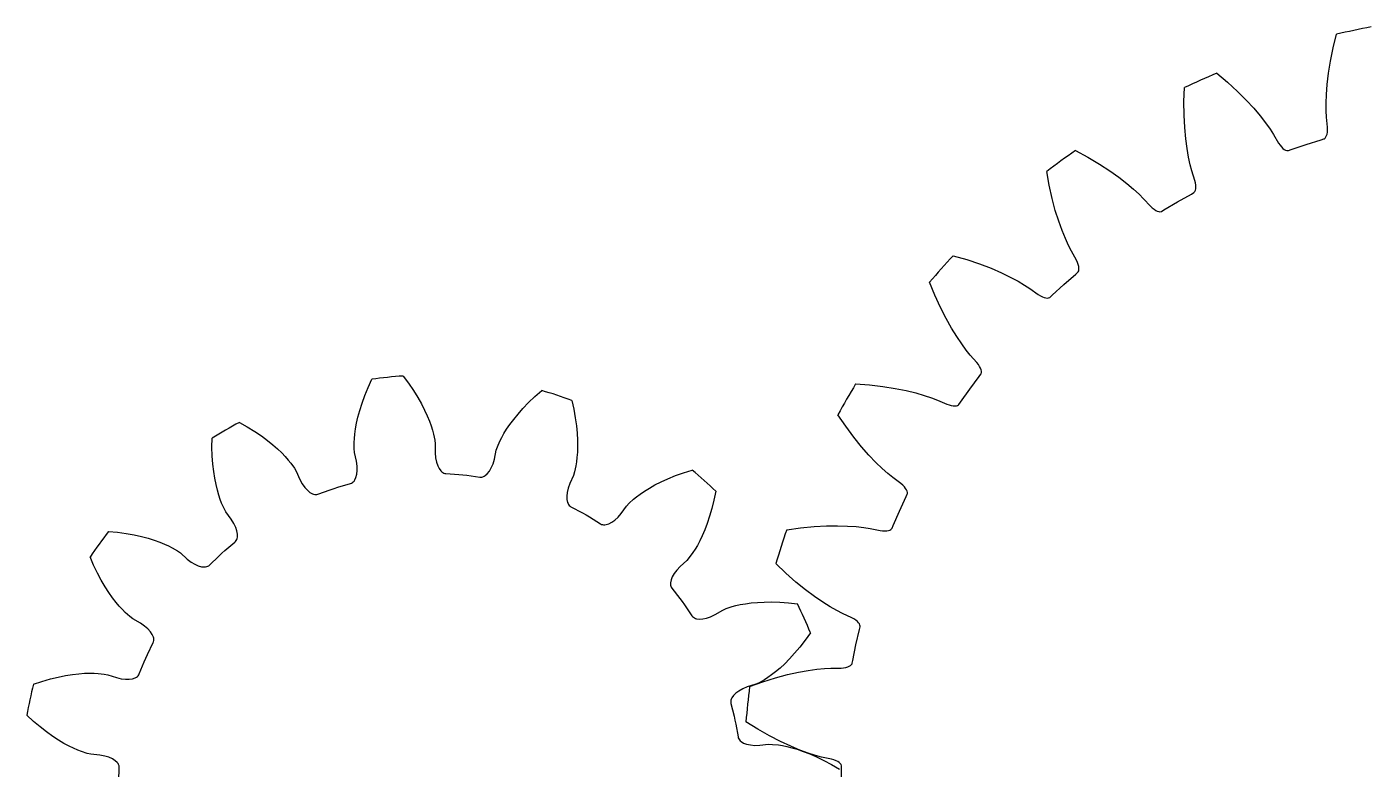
# Model space of a CAD drawing. Extents: x -12.6 to 57.7, y -24 to 24.
# Drawn here: x -12.56 to 29.3, y 0.49 to 23.58 of the extents above; entities that cross this region are included whole.
import ezdxf

# ---------------------------------------------------------------- set-up
doc = ezdxf.new("R2010")
doc.units = 0

msp = doc.modelspace()

# ---------------------------------------------------------------- linework, layer by layer
at = {"layer": 'layer0'}
for p, q in [((28.117, 22.933), (28.221, 23.354)), ((28.033, 22.52), (28.117, 22.933)), ((27.973, 22.14), (28.033, 22.52)), ((24.496, 22.144), (24.827, 21.864)), ((24.827, 21.864), (25.138, 21.579)), ((27.909, 21.484), (27.932, 21.793)), ((27.932, 21.793), (27.973, 22.14)), ((23.472, 21.261), (23.486, 21.694)), ((25.138, 21.579), (25.41, 21.308)), ((27.9, 21.21), (27.909, 21.484)), ((23.476, 20.839), (23.472, 21.261)), ((25.41, 21.308), (25.647, 21.051)), ((25.647, 21.051), (25.848, 20.814)), ((27.902, 20.973), (27.9, 21.21)), ((27.912, 20.775), (27.902, 20.973)), ((23.496, 20.455), (23.476, 20.839)), ((25.848, 20.814), (26.016, 20.598)), ((26.016, 20.598), (26.154, 20.404)), ((27.942, 20.462), (27.912, 20.775)), ((23.528, 20.107), (23.496, 20.455)), ((23.57, 19.8), (23.528, 20.107)), ((26.154, 20.404), (26.262, 20.239)), ((26.262, 20.239), (26.421, 19.968)), ((27.747, 20.072), (27.831, 20.097)), ((27.831, 20.097), (27.846, 20.104)), ((27.846, 20.104), (27.873, 20.127)), ((27.873, 20.127), (27.896, 20.159)), ((27.896, 20.159), (27.915, 20.201)), ((27.915, 20.201), (27.93, 20.252)), ((27.93, 20.252), (27.939, 20.313)), ((27.939, 20.313), (27.944, 20.383)), ((27.944, 20.383), (27.942, 20.462)), ((20.094, 19.736), (20.477, 19.531)), ((23.618, 19.531), (23.57, 19.8)), ((26.421, 19.968), (26.467, 19.903)), ((26.467, 19.903), (26.511, 19.849)), ((26.511, 19.849), (26.555, 19.805)), ((26.555, 19.805), (26.597, 19.772)), ((26.597, 19.772), (26.637, 19.75)), ((26.637, 19.75), (26.674, 19.737)), ((26.674, 19.737), (26.709, 19.735)), ((26.709, 19.735), (26.725, 19.738)), ((26.725, 19.738), (26.809, 19.767)), ((26.809, 19.767), (27.276, 19.925)), ((27.276, 19.925), (27.747, 20.072)), ((20.477, 19.531), (20.84, 19.317)), ((20.84, 19.317), (21.162, 19.108)), ((23.67, 19.298), (23.618, 19.531)), ((23.72, 19.107), (23.67, 19.298)), ((19.276, 18.659), (19.2, 19.086)), ((21.162, 19.108), (21.448, 18.906)), ((21.448, 18.906), (21.693, 18.716)), ((23.815, 18.807), (23.72, 19.107)), ((19.368, 18.248), (19.276, 18.659)), ((21.693, 18.716), (21.902, 18.54)), ((21.902, 18.54), (22.077, 18.379)), ((23.705, 18.385), (23.782, 18.427)), ((23.782, 18.427), (23.795, 18.438)), ((23.795, 18.438), (23.817, 18.465)), ((23.833, 18.73), (23.815, 18.807)), ((23.817, 18.465), (23.833, 18.501)), ((23.843, 18.661), (23.833, 18.73)), ((23.833, 18.501), (23.843, 18.546)), ((23.846, 18.599), (23.843, 18.661)), ((23.843, 18.546), (23.846, 18.599)), ((19.467, 17.876), (19.368, 18.248)), ((22.077, 18.379), (22.217, 18.239)), ((22.217, 18.239), (22.43, 18.008)), ((22.43, 18.008), (22.488, 17.954)), ((22.851, 17.892), (23.275, 18.143)), ((23.275, 18.143), (23.705, 18.385)), ((19.571, 17.543), (19.467, 17.876)), ((22.488, 17.954), (22.543, 17.91)), ((22.543, 17.91), (22.594, 17.877)), ((22.594, 17.877), (22.642, 17.853)), ((22.642, 17.853), (22.686, 17.839)), ((22.686, 17.839), (22.725, 17.835)), ((22.725, 17.835), (22.76, 17.84)), ((22.76, 17.84), (22.775, 17.846)), ((22.775, 17.846), (22.851, 17.892)), ((19.676, 17.251), (19.571, 17.543)), ((19.779, 16.997), (19.676, 17.251)), ((19.877, 16.781), (19.779, 16.997)), ((19.967, 16.604), (19.877, 16.781)), ((16.289, 16.466), (16.706, 16.345)), ((16.706, 16.345), (17.106, 16.211)), ((20.122, 16.331), (19.967, 16.604)), ((20.155, 16.259), (20.122, 16.331)), ((17.106, 16.211), (17.464, 16.074)), ((17.464, 16.074), (17.786, 15.935)), ((17.786, 15.935), (18.065, 15.801)), ((20.102, 15.895), (20.169, 15.952)), ((20.18, 16.193), (20.155, 16.259)), ((20.169, 15.952), (20.179, 15.965)), ((20.179, 15.965), (20.195, 15.996)), ((20.196, 16.134), (20.18, 16.193)), ((20.195, 15.996), (20.203, 16.035)), ((20.203, 16.081), (20.196, 16.134)), ((20.203, 16.035), (20.203, 16.081)), ((15.713, 15.242), (15.549, 15.644)), ((18.065, 15.801), (18.306, 15.671)), ((18.306, 15.671), (18.511, 15.551)), ((18.511, 15.551), (18.677, 15.443)), ((19.369, 15.235), (19.732, 15.569)), ((19.732, 15.569), (20.102, 15.895)), ((15.888, 14.859), (15.713, 15.242)), ((18.677, 15.443), (18.933, 15.261)), ((18.933, 15.261), (19.001, 15.22)), ((19.001, 15.22), (19.064, 15.189)), ((19.064, 15.189), (19.121, 15.167)), ((19.121, 15.167), (19.173, 15.153)), ((19.173, 15.153), (19.219, 15.149)), ((19.219, 15.149), (19.258, 15.153)), ((19.258, 15.153), (19.291, 15.165)), ((19.291, 15.165), (19.305, 15.174)), ((19.305, 15.174), (19.369, 15.235)), ((16.062, 14.516), (15.888, 14.859)), ((16.233, 14.211), (16.062, 14.516)), ((16.396, 13.948), (16.233, 14.211)), ((16.55, 13.721), (16.396, 13.948)), ((16.692, 13.53), (16.55, 13.721)), ((16.816, 13.376), (16.692, 13.53)), ((17.024, 13.14), (16.816, 13.376)), ((17.072, 13.077), (17.024, 13.14)), ((17.109, 13.018), (17.072, 13.077)), ((17.137, 12.963), (17.109, 13.018)), ((16.801, 12.314), (17.096, 12.71)), ((17.096, 12.71), (17.149, 12.78)), ((17.156, 12.913), (17.137, 12.963)), ((17.149, 12.78), (17.157, 12.795)), ((17.165, 12.868), (17.156, 12.913)), ((17.157, 12.795), (17.165, 12.828)), ((17.165, 12.828), (17.165, 12.868)), ((13.247, 12.476), (13.68, 12.444)), ((13.68, 12.444), (14.099, 12.396)), ((14.099, 12.396), (14.478, 12.336)), ((14.478, 12.336), (14.821, 12.268)), ((14.821, 12.268), (15.122, 12.194)), ((15.122, 12.194), (15.385, 12.118)), ((16.516, 11.912), (16.801, 12.314)), ((15.385, 12.118), (15.611, 12.042)), ((15.611, 12.042), (15.796, 11.972)), ((15.796, 11.972), (16.084, 11.846)), ((16.084, 11.846), (16.159, 11.821)), ((16.159, 11.821), (16.227, 11.803)), ((16.227, 11.803), (16.288, 11.794)), ((16.288, 11.794), (16.341, 11.792)), ((16.341, 11.792), (16.387, 11.797)), ((16.387, 11.797), (16.424, 11.809)), ((16.424, 11.809), (16.454, 11.828)), ((16.454, 11.828), (16.465, 11.839)), ((16.465, 11.839), (16.516, 11.912)), ((12.938, 11.159), (12.694, 11.518)), ((13.189, 10.82), (12.938, 11.159)), ((13.431, 10.521), (13.189, 10.82)), ((13.662, 10.259), (13.431, 10.521)), ((13.876, 10.035), (13.662, 10.259)), ((14.073, 9.845), (13.876, 10.035)), ((14.251, 9.688), (14.073, 9.845)), ((14.405, 9.563), (14.251, 9.688)), ((14.658, 9.376), (14.405, 9.563)), ((14.717, 9.324), (14.658, 9.376)), ((14.766, 9.274), (14.717, 9.324)), ((14.805, 9.226), (14.766, 9.274)), ((14.834, 9.181), (14.805, 9.226)), ((14.611, 8.521), (14.817, 8.969)), ((14.817, 8.969), (14.855, 9.049)), ((14.852, 9.139), (14.834, 9.181)), ((14.86, 9.1), (14.852, 9.139)), ((14.855, 9.049), (14.859, 9.065)), ((14.859, 9.065), (14.86, 9.1)), ((14.416, 8.068), (14.611, 8.521)), ((11.102, 7.94), (11.531, 7.999)), ((11.531, 7.999), (11.951, 8.039)), ((11.951, 8.039), (12.335, 8.06)), ((12.335, 8.06), (12.684, 8.064)), ((12.684, 8.064), (12.994, 8.055)), ((12.994, 8.055), (13.267, 8.035)), ((13.267, 8.035), (13.504, 8.008)), ((13.504, 8.008), (13.699, 7.977)), ((13.699, 7.977), (14.007, 7.915)), ((14.348, 7.949), (14.373, 7.973)), ((14.373, 7.973), (14.382, 7.987)), ((14.382, 7.987), (14.416, 8.068)), ((14.007, 7.915), (14.086, 7.905)), ((14.086, 7.905), (14.156, 7.902)), ((14.156, 7.902), (14.217, 7.905)), ((14.217, 7.905), (14.27, 7.914)), ((14.27, 7.914), (14.313, 7.929)), ((14.313, 7.929), (14.348, 7.949)), ((11.073, 6.588), (10.76, 6.889)), ((11.389, 6.309), (11.073, 6.588)), ((11.687, 6.067), (11.389, 6.309)), ((11.968, 5.858), (11.687, 6.067)), ((12.224, 5.684), (11.968, 5.858)), ((12.456, 5.539), (12.224, 5.684)), ((12.663, 5.422), (12.456, 5.539)), ((12.839, 5.332), (12.663, 5.422)), ((13.126, 5.201), (12.839, 5.332)), ((13.195, 5.163), (13.126, 5.201)), ((13.253, 5.124), (13.195, 5.163)), ((13.301, 5.086), (13.253, 5.124)), ((13.338, 5.047), (13.301, 5.086)), ((13.365, 5.01), (13.338, 5.047)), ((13.258, 4.356), (13.366, 4.837)), ((13.381, 4.974), (13.365, 5.01)), ((13.366, 4.837), (13.386, 4.923)), ((13.387, 4.939), (13.381, 4.974)), ((13.386, 4.923), (13.387, 4.939)), ((13.161, 3.872), (13.258, 4.356)), ((13.119, 3.741), (13.139, 3.77)), ((13.139, 3.77), (13.144, 3.785)), ((13.144, 3.785), (13.161, 3.872)), ((10.756, 3.332), (11.127, 3.431)), ((11.127, 3.431), (11.468, 3.508)), ((11.468, 3.508), (11.773, 3.563)), ((11.773, 3.563), (12.044, 3.601)), ((12.044, 3.601), (12.281, 3.624)), ((12.281, 3.624), (12.479, 3.634)), ((12.479, 3.634), (12.793, 3.637)), ((12.793, 3.637), (12.872, 3.644)), ((12.872, 3.644), (12.941, 3.656)), ((12.941, 3.656), (13, 3.671)), ((13, 3.671), (13.05, 3.691)), ((13.05, 3.691), (13.09, 3.715)), ((13.09, 3.715), (13.119, 3.741)), ((9.946, 3.058), (10.354, 3.205)), ((10.354, 3.205), (10.756, 3.332)), ((10.199, 1.729), (9.83, 1.958)), ((10.566, 1.522), (10.199, 1.729)), ((10.908, 1.347), (10.566, 1.522)), ((11.226, 1.201), (10.908, 1.347)), ((11.512, 1.084), (11.226, 1.201)), ((11.77, 0.991), (11.512, 1.084)), ((11.997, 0.919), (11.77, 0.991)), ((12.188, 0.868), (11.997, 0.919)), ((12.495, 0.8), (12.188, 0.868)), ((12.57, 0.777), (12.495, 0.8)), ((12.636, 0.751), (12.57, 0.777)), ((12.691, 0.723), (12.636, 0.751)), ((12.735, 0.693), (12.691, 0.723)), ((12.769, 0.662), (12.735, 0.693)), ((12.792, 0.63), (12.769, 0.662)), ((12.805, 0.598), (12.792, 0.63)), ((12.8, 0), (12.806, 0.493)), ((12.808, 0.581), (12.805, 0.598)), ((12.806, 0.493), (12.808, 0.581))]:
    msp.add_line(p, q, dxfattribs=at)
for start, end in [(100.68, 103.32), (112.68, 115.32), (124.68, 127.32), (136.68, 139.32), (148.68, 151.32), (160.68, 163.32), (172.68, 175.32)]:
    msp.add_arc((33.75, 0), 24, start, end, dxfattribs=at)
at = {"layer": 'layer1'}
for p, q in [((-1.938, 12.364), (-1.821, 12.619)), ((-0.842, 12.722), (-0.675, 12.497)), ((-2.041, 12.112), (-1.938, 12.364)), ((-0.675, 12.497), (-0.522, 12.272)), ((-0.522, 12.272), (-0.388, 12.058)), ((3.258, 12.084), (3.469, 12.269)), ((-2.197, 11.651), (-2.127, 11.875)), ((-2.127, 11.875), (-2.041, 12.112)), ((-0.388, 12.058), (-0.273, 11.854)), ((-0.273, 11.854), (-0.176, 11.663)), ((2.887, 11.713), (3.062, 11.895)), ((3.062, 11.895), (3.258, 12.084)), ((4.405, 11.965), (4.466, 11.691)), ((-2.296, 11.252), (-2.253, 11.445)), ((-2.253, 11.445), (-2.197, 11.651)), ((-0.176, 11.663), (-0.093, 11.483)), ((-0.093, 11.483), (-0.025, 11.316)), ((-0.025, 11.316), (0.029, 11.167)), ((2.479, 11.213), (2.597, 11.372)), ((2.597, 11.372), (2.732, 11.538)), ((2.732, 11.538), (2.887, 11.713)), ((4.466, 11.691), (4.515, 11.423)), ((4.515, 11.423), (4.549, 11.173)), ((-5.944, 11.28), (-5.699, 11.142)), ((-5.699, 11.142), (-5.468, 10.999)), ((-5.468, 10.999), (-5.259, 10.857)), ((-2.364, 10.777), (-2.35, 10.917)), ((-2.35, 10.917), (-2.329, 11.074)), ((-2.329, 11.074), (-2.296, 11.252)), ((0.029, 11.167), (0.071, 11.033)), ((0.071, 11.033), (0.103, 10.914)), ((0.103, 10.914), (0.142, 10.728)), ((2.224, 10.807), (2.293, 10.929)), ((2.293, 10.929), (2.377, 11.064)), ((2.377, 11.064), (2.479, 11.213)), ((4.549, 11.173), (4.572, 10.94)), ((4.572, 10.94), (4.583, 10.727)), ((-6.8, 10.507), (-6.796, 10.788)), ((-6.791, 10.235), (-6.8, 10.507)), ((-5.259, 10.857), (-5.071, 10.718)), ((-5.071, 10.718), (-4.905, 10.583)), ((-4.905, 10.583), (-4.756, 10.453)), ((-2.37, 10.654), (-2.364, 10.777)), ((-2.369, 10.464), (-2.37, 10.654)), ((0.142, 10.728), (0.156, 10.611)), ((0.156, 10.611), (0.153, 10.331)), ((2.054, 10.412), (2.092, 10.523)), ((2.092, 10.523), (2.168, 10.697)), ((2.168, 10.697), (2.224, 10.807)), ((4.586, 10.528), (4.58, 10.348)), ((4.583, 10.727), (4.586, 10.528)), ((-6.773, 9.983), (-6.791, 10.235)), ((-4.756, 10.453), (-4.626, 10.328)), ((-4.626, 10.328), (-4.515, 10.213)), ((-4.515, 10.213), (-4.422, 10.108)), ((-4.422, 10.108), (-4.345, 10.013)), ((-2.359, 10.347), (-2.369, 10.464)), ((-2.298, 10.074), (-2.359, 10.347)), ((-2.28, 9.921), (-2.298, 10.074)), ((0.153, 10.331), (0.167, 10.178)), ((0.167, 10.178), (0.193, 10.045)), ((1.953, 9.991), (1.998, 10.137)), ((1.998, 10.137), (2.054, 10.412)), ((4.553, 10.05), (4.534, 9.928)), ((4.569, 10.19), (4.553, 10.05)), ((4.58, 10.348), (4.569, 10.19)), ((-6.746, 9.75), (-6.773, 9.983)), ((-6.713, 9.539), (-6.746, 9.75)), ((-4.345, 10.013), (-4.234, 9.858)), ((-4.234, 9.858), (-4.174, 9.757)), ((-4.174, 9.757), (-4.062, 9.5)), ((-2.316, 9.567), (-2.29, 9.667)), ((-2.29, 9.667), (-2.278, 9.785)), ((-2.278, 9.785), (-2.28, 9.921)), ((0.193, 10.045), (0.23, 9.932)), ((0.23, 9.932), (0.276, 9.84)), ((0.276, 9.84), (0.329, 9.769)), ((0.329, 9.769), (0.358, 9.742)), ((0.358, 9.742), (0.388, 9.72)), ((0.388, 9.72), (0.419, 9.704)), ((0.419, 9.704), (0.451, 9.693)), ((0.451, 9.693), (0.483, 9.688)), ((0.483, 9.688), (0.887, 9.659)), ((0.887, 9.659), (1.014, 9.647)), ((1.014, 9.647), (1.141, 9.633)), ((1.141, 9.633), (1.542, 9.577)), ((1.709, 9.624), (1.776, 9.682)), ((1.776, 9.682), (1.84, 9.763)), ((1.84, 9.763), (1.899, 9.866)), ((1.899, 9.866), (1.953, 9.991)), ((4.458, 9.63), (4.342, 9.376)), ((4.493, 9.743), (4.458, 9.63)), ((4.534, 9.928), (4.493, 9.743)), ((7.635, 9.622), (7.891, 9.714)), ((7.891, 9.714), (8.159, 9.797)), ((-6.674, 9.345), (-6.713, 9.539)), ((-6.632, 9.17), (-6.674, 9.345)), ((-4.062, 9.5), (-3.987, 9.366)), ((-3.987, 9.366), (-3.909, 9.255)), ((-3.909, 9.255), (-3.829, 9.167)), ((-3.119, 9.185), (-2.997, 9.225)), ((-2.997, 9.225), (-2.876, 9.264)), ((-2.876, 9.264), (-2.486, 9.376)), ((-2.486, 9.376), (-2.456, 9.388)), ((-2.456, 9.388), (-2.427, 9.404)), ((-2.427, 9.404), (-2.4, 9.427)), ((-2.4, 9.427), (-2.376, 9.454)), ((-2.376, 9.454), (-2.353, 9.487)), ((-2.353, 9.487), (-2.316, 9.567)), ((1.542, 9.577), (1.575, 9.575)), ((1.575, 9.575), (1.608, 9.579)), ((1.608, 9.579), (1.641, 9.588)), ((1.641, 9.588), (1.675, 9.603)), ((1.675, 9.603), (1.709, 9.624)), ((4.293, 9.23), (4.262, 9.098)), ((4.342, 9.376), (4.293, 9.23)), ((6.672, 9.141), (6.825, 9.235)), ((6.825, 9.235), (6.998, 9.332)), ((6.998, 9.332), (7.188, 9.429)), ((7.188, 9.429), (7.401, 9.527)), ((7.401, 9.527), (7.635, 9.622)), ((-6.587, 9.017), (-6.632, 9.17)), ((-6.543, 8.884), (-6.587, 9.017)), ((-6.499, 8.769), (-6.543, 8.884)), ((-3.829, 9.167), (-3.75, 9.101)), ((-3.75, 9.101), (-3.673, 9.058)), ((-3.673, 9.058), (-3.635, 9.045)), ((-3.635, 9.045), (-3.599, 9.037)), ((-3.599, 9.037), (-3.564, 9.035)), ((-3.564, 9.035), (-3.531, 9.038)), ((-3.531, 9.038), (-3.499, 9.047)), ((-3.499, 9.047), (-3.119, 9.185)), ((4.262, 9.098), (4.25, 8.979)), ((4.25, 8.979), (4.254, 8.877)), ((4.254, 8.877), (4.274, 8.79)), ((6.191, 8.762), (6.331, 8.89)), ((6.331, 8.89), (6.427, 8.968)), ((6.427, 8.968), (6.54, 9.051)), ((6.54, 9.051), (6.672, 9.141)), ((8.835, 8.864), (8.771, 8.599)), ((8.891, 9.139), (8.835, 8.864)), ((-6.42, 8.596), (-6.499, 8.769)), ((-6.363, 8.493), (-6.42, 8.596)), ((-6.197, 8.268), (-6.363, 8.493)), ((4.274, 8.79), (4.289, 8.754)), ((4.289, 8.754), (4.308, 8.722)), ((4.308, 8.722), (4.33, 8.694)), ((4.33, 8.694), (4.354, 8.672)), ((4.354, 8.672), (4.382, 8.654)), ((4.382, 8.654), (4.739, 8.464)), ((4.739, 8.464), (4.85, 8.4)), ((4.85, 8.4), (4.96, 8.336)), ((5.847, 8.333), (5.948, 8.448)), ((5.948, 8.448), (6.111, 8.676)), ((6.111, 8.676), (6.191, 8.762)), ((8.771, 8.599), (8.701, 8.357)), ((-6.118, 8.136), (-6.197, 8.268)), ((-6.061, 8.013), (-6.118, 8.136)), ((-6.024, 7.9), (-6.061, 8.013)), ((4.96, 8.336), (5.304, 8.122)), ((5.304, 8.122), (5.333, 8.107)), ((5.333, 8.107), (5.365, 8.097)), ((5.365, 8.097), (5.399, 8.092)), ((5.399, 8.092), (5.436, 8.092)), ((5.436, 8.092), (5.476, 8.097)), ((5.476, 8.097), (5.56, 8.123)), ((5.56, 8.123), (5.651, 8.17)), ((5.651, 8.17), (5.748, 8.24)), ((5.748, 8.24), (5.847, 8.333)), ((8.626, 8.135), (8.55, 7.935)), ((8.701, 8.357), (8.626, 8.135)), ((-10.018, 7.887), (-9.739, 7.861)), ((-9.739, 7.861), (-9.469, 7.824)), ((-9.469, 7.824), (-9.22, 7.779)), ((-9.22, 7.779), (-8.992, 7.729)), ((-8.992, 7.729), (-8.785, 7.674)), ((-8.785, 7.674), (-8.596, 7.615)), ((-8.596, 7.615), (-8.426, 7.554)), ((-8.426, 7.554), (-8.279, 7.494)), ((-6.395, 7.293), (-6.085, 7.554)), ((-6.085, 7.554), (-6.062, 7.577)), ((-6.062, 7.577), (-6.043, 7.604)), ((-6.043, 7.604), (-6.027, 7.635)), ((-6.027, 7.635), (-6.016, 7.671)), ((-6.007, 7.798), (-6.024, 7.9)), ((-6.016, 7.671), (-6.008, 7.71)), ((-6.008, 7.71), (-6.007, 7.798)), ((8.393, 7.591), (8.318, 7.45)), ((8.471, 7.753), (8.393, 7.591)), ((8.55, 7.935), (8.471, 7.753)), ((-8.279, 7.494), (-8.151, 7.436)), ((-8.151, 7.436), (-8.042, 7.38)), ((-8.042, 7.38), (-7.878, 7.284)), ((-7.878, 7.284), (-7.781, 7.216)), ((-7.781, 7.216), (-7.575, 7.027)), ((-6.877, 6.841), (-6.585, 7.122)), ((-6.585, 7.122), (-6.491, 7.209)), ((-6.491, 7.209), (-6.395, 7.293)), ((8.18, 7.226), (8.067, 7.073)), ((8.247, 7.33), (8.18, 7.226)), ((8.318, 7.45), (8.247, 7.33)), ((-10.485, 6.833), (-10.596, 7.091)), ((-10.367, 6.588), (-10.485, 6.833)), ((-7.575, 7.027), (-7.452, 6.935)), ((-7.452, 6.935), (-7.335, 6.865)), ((-7.335, 6.865), (-7.227, 6.817)), ((-7.227, 6.817), (-7.127, 6.789)), ((-7.127, 6.789), (-7.039, 6.781)), ((-7.039, 6.781), (-7, 6.784)), ((-7, 6.784), (-6.964, 6.792)), ((-6.964, 6.792), (-6.931, 6.804)), ((-6.931, 6.804), (-6.902, 6.821)), ((-6.902, 6.821), (-6.877, 6.841)), ((7.78, 6.799), (7.676, 6.686)), ((7.99, 6.984), (7.78, 6.799)), ((8.067, 7.073), (7.99, 6.984)), ((-10.248, 6.365), (-10.367, 6.588)), ((-10.129, 6.163), (-10.248, 6.365)), ((7.48, 6.292), (7.479, 6.252)), ((7.497, 6.379), (7.48, 6.292)), ((7.535, 6.475), (7.497, 6.379)), ((7.594, 6.578), (7.535, 6.475)), ((7.676, 6.686), (7.594, 6.578)), ((-10.013, 5.984), (-10.129, 6.163)), ((-9.898, 5.822), (-10.013, 5.984)), ((7.479, 6.252), (7.483, 6.216)), ((7.483, 6.216), (7.492, 6.182)), ((7.492, 6.182), (7.505, 6.151)), ((7.505, 6.151), (7.523, 6.124)), ((7.523, 6.124), (7.772, 5.804)), ((-9.788, 5.68), (-9.898, 5.822)), ((-9.685, 5.558), (-9.788, 5.68)), ((-9.591, 5.455), (-9.685, 5.558)), ((-9.504, 5.367), (-9.591, 5.455)), ((7.772, 5.804), (7.847, 5.702)), ((7.847, 5.702), (7.922, 5.598)), ((7.922, 5.598), (8.149, 5.262)), ((9.112, 5.44), (9.22, 5.487)), ((9.22, 5.487), (9.4, 5.547)), ((9.4, 5.547), (9.519, 5.578)), ((9.519, 5.578), (9.656, 5.609)), ((9.656, 5.609), (9.813, 5.637)), ((9.813, 5.637), (9.991, 5.661)), ((9.991, 5.661), (10.189, 5.679)), ((10.189, 5.679), (10.402, 5.69)), ((10.402, 5.69), (10.636, 5.692)), ((10.636, 5.692), (10.889, 5.684)), ((10.889, 5.684), (11.16, 5.664)), ((11.16, 5.664), (11.439, 5.631)), ((-9.361, 5.241), (-9.504, 5.367)), ((-9.267, 5.171), (-9.361, 5.241)), ((-9.024, 5.033), (-9.267, 5.171)), ((-8.898, 4.944), (-9.024, 5.033)), ((8.149, 5.262), (8.169, 5.237)), ((8.169, 5.237), (8.194, 5.215)), ((8.194, 5.215), (8.224, 5.196)), ((8.224, 5.196), (8.257, 5.181)), ((8.257, 5.181), (8.295, 5.17)), ((8.295, 5.17), (8.383, 5.159)), ((8.383, 5.159), (8.486, 5.165)), ((8.486, 5.165), (8.602, 5.19)), ((8.602, 5.19), (8.731, 5.234)), ((8.731, 5.234), (8.87, 5.298)), ((8.87, 5.298), (9.112, 5.44)), ((-8.796, 4.855), (-8.898, 4.944)), ((-8.716, 4.766), (-8.796, 4.855)), ((-8.659, 4.681), (-8.716, 4.766)), ((-8.625, 4.599), (-8.659, 4.681)), ((11.839, 4.733), (11.677, 4.504)), ((-8.809, 4.062), (-8.631, 4.426)), ((-8.631, 4.426), (-8.62, 4.456)), ((-8.615, 4.561), (-8.625, 4.599)), ((-8.62, 4.456), (-8.613, 4.489)), ((-8.612, 4.524), (-8.615, 4.561)), ((-8.613, 4.489), (-8.612, 4.524)), ((11.51, 4.288), (11.347, 4.095)), ((11.677, 4.504), (11.51, 4.288)), ((-9.065, 3.453), (-8.913, 3.828)), ((-8.913, 3.828), (-8.861, 3.945)), ((-8.861, 3.945), (-8.809, 4.062)), ((11.038, 3.771), (10.892, 3.637)), ((11.189, 3.923), (11.038, 3.771)), ((11.347, 4.095), (11.189, 3.923)), ((-11.833, 3.296), (-11.587, 3.357)), ((-11.587, 3.357), (-11.358, 3.403)), ((-11.358, 3.403), (-11.147, 3.437)), ((-11.147, 3.437), (-10.95, 3.46)), ((-10.95, 3.46), (-10.77, 3.473)), ((-10.77, 3.473), (-10.611, 3.478)), ((-10.611, 3.478), (-10.471, 3.477)), ((-10.471, 3.477), (-10.348, 3.471)), ((-10.348, 3.471), (-10.159, 3.45)), ((-10.159, 3.45), (-10.044, 3.427)), ((-10.044, 3.427), (-9.778, 3.338)), ((-9.189, 3.332), (-9.154, 3.351)), ((-9.154, 3.351), (-9.124, 3.373)), ((-9.124, 3.373), (-9.099, 3.397)), ((-9.099, 3.397), (-9.079, 3.424)), ((-9.079, 3.424), (-9.065, 3.453)), ((10.629, 3.423), (10.515, 3.342)), ((10.755, 3.521), (10.629, 3.423)), ((10.892, 3.637), (10.755, 3.521)), ((-12.36, 3.13), (-12.094, 3.22)), ((-12.094, 3.22), (-11.833, 3.296)), ((-9.778, 3.338), (-9.628, 3.304)), ((-9.628, 3.304), (-9.493, 3.288)), ((-9.493, 3.288), (-9.375, 3.288)), ((-9.375, 3.288), (-9.273, 3.303)), ((-9.273, 3.303), (-9.189, 3.332)), ((9.732, 2.986), (9.613, 2.92)), ((9.873, 3.047), (9.732, 2.986)), ((10.14, 3.131), (9.873, 3.047)), ((10.247, 3.18), (10.14, 3.131)), ((10.412, 3.274), (10.247, 3.18)), ((10.515, 3.342), (10.412, 3.274)), ((9.364, 2.635), (9.358, 2.6)), ((9.358, 2.6), (9.358, 2.567)), ((9.358, 2.567), (9.363, 2.535)), ((9.363, 2.535), (9.461, 2.141)), ((9.375, 2.67), (9.364, 2.635)), ((9.392, 2.706), (9.375, 2.67)), ((9.443, 2.778), (9.392, 2.706)), ((9.517, 2.85), (9.443, 2.778)), ((9.613, 2.92), (9.517, 2.85)), ((-12.358, 1.977), (-12.564, 2.168)), ((9.461, 2.141), (9.488, 2.017)), ((-12.15, 1.802), (-12.358, 1.977)), ((-11.951, 1.647), (-12.15, 1.802)), ((9.488, 2.017), (9.514, 1.892)), ((9.514, 1.892), (9.584, 1.493)), ((-11.76, 1.511), (-11.951, 1.647)), ((-11.581, 1.394), (-11.76, 1.511)), ((-11.411, 1.293), (-11.581, 1.394)), ((-11.252, 1.208), (-11.411, 1.293)), ((9.584, 1.493), (9.593, 1.461)), ((9.593, 1.461), (9.607, 1.431)), ((9.607, 1.431), (9.626, 1.402)), ((9.626, 1.402), (9.651, 1.374)), ((9.651, 1.374), (9.681, 1.349)), ((9.681, 1.349), (9.757, 1.303)), ((9.757, 1.303), (9.853, 1.267)), ((9.853, 1.267), (9.97, 1.242)), ((10.259, 1.232), (10.537, 1.264)), ((10.537, 1.264), (10.654, 1.262)), ((10.654, 1.262), (10.843, 1.244)), ((-11.109, 1.138), (-11.252, 1.208)), ((-10.98, 1.082), (-11.109, 1.138)), ((-10.865, 1.038), (-10.98, 1.082)), ((-10.684, 0.98), (-10.865, 1.038)), ((-10.569, 0.954), (-10.684, 0.98)), ((-10.291, 0.927), (-10.569, 0.954)), ((-10.14, 0.898), (-10.291, 0.927)), ((-10.01, 0.858), (-10.14, 0.898)), ((-9.901, 0.809), (-10.01, 0.858)), ((9.97, 1.242), (10.105, 1.23)), ((10.105, 1.23), (10.259, 1.232)), ((10.843, 1.244), (10.965, 1.224)), ((10.965, 1.224), (11.103, 1.196)), ((11.103, 1.196), (11.257, 1.158)), ((11.257, 1.158), (11.43, 1.108)), ((11.43, 1.108), (11.618, 1.044)), ((11.618, 1.044), (11.817, 0.967)), ((11.817, 0.967), (12.032, 0.874)), ((12.032, 0.874), (12.259, 0.764)), ((-9.815, 0.754), (-9.901, 0.809)), ((-9.75, 0.694), (-9.815, 0.754)), ((-9.726, 0.662), (-9.75, 0.694)), ((-9.707, 0.63), (-9.726, 0.662)), ((-9.694, 0.598), (-9.707, 0.63)), ((-9.699, 0.128), (-9.685, 0.533)), ((-9.687, 0.565), (-9.694, 0.598)), ((-9.685, 0.533), (-9.687, 0.565)), ((12.259, 0.764), (12.499, 0.635)), ((12.499, 0.635), (12.74, 0.492))]:
    msp.add_line(p, q, dxfattribs=at)
for start, end in [(93.7886, 98.2114), (69.7886, 74.2114), (117.7886, 122.2114), (45.7886, 50.2114), (141.7886, 146.2114), (21.7886, 26.2114), (165.7886, 170.2114)]:
    msp.add_arc((0, 0), 12.75, start, end, dxfattribs=at)
at = {"layer": 'layer2'}
for p, q in [((28.117, 22.933), (28.221, 23.354)), ((28.033, 22.52), (28.117, 22.933)), ((27.973, 22.14), (28.033, 22.52)), ((24.496, 22.144), (24.827, 21.864)), ((24.827, 21.864), (25.138, 21.579)), ((27.909, 21.484), (27.932, 21.793)), ((27.932, 21.793), (27.973, 22.14)), ((23.472, 21.261), (23.486, 21.694)), ((25.138, 21.579), (25.41, 21.308)), ((27.9, 21.21), (27.909, 21.484)), ((23.476, 20.839), (23.472, 21.261)), ((25.41, 21.308), (25.647, 21.051)), ((25.647, 21.051), (25.848, 20.814)), ((27.902, 20.973), (27.9, 21.21)), ((27.912, 20.775), (27.902, 20.973)), ((23.496, 20.455), (23.476, 20.839)), ((25.848, 20.814), (26.016, 20.598)), ((26.016, 20.598), (26.154, 20.404)), ((27.942, 20.462), (27.912, 20.775)), ((23.528, 20.107), (23.496, 20.455)), ((23.57, 19.8), (23.528, 20.107)), ((26.154, 20.404), (26.262, 20.239)), ((26.262, 20.239), (26.421, 19.968)), ((27.747, 20.072), (27.831, 20.097)), ((27.831, 20.097), (27.846, 20.104)), ((27.846, 20.104), (27.873, 20.127)), ((27.873, 20.127), (27.896, 20.159)), ((27.896, 20.159), (27.915, 20.201)), ((27.915, 20.201), (27.93, 20.252)), ((27.93, 20.252), (27.939, 20.313)), ((27.939, 20.313), (27.944, 20.383)), ((27.944, 20.383), (27.942, 20.462)), ((20.094, 19.736), (20.477, 19.531)), ((23.618, 19.531), (23.57, 19.8)), ((26.421, 19.968), (26.467, 19.903)), ((26.467, 19.903), (26.511, 19.849)), ((26.511, 19.849), (26.555, 19.805)), ((26.555, 19.805), (26.597, 19.772)), ((26.597, 19.772), (26.637, 19.75)), ((26.637, 19.75), (26.674, 19.737)), ((26.674, 19.737), (26.709, 19.735)), ((26.709, 19.735), (26.725, 19.738)), ((26.725, 19.738), (26.809, 19.767)), ((26.809, 19.767), (27.276, 19.925)), ((27.276, 19.925), (27.747, 20.072)), ((20.477, 19.531), (20.84, 19.317)), ((20.84, 19.317), (21.162, 19.108)), ((23.67, 19.298), (23.618, 19.531)), ((23.72, 19.107), (23.67, 19.298)), ((19.276, 18.659), (19.2, 19.086)), ((21.162, 19.108), (21.448, 18.906)), ((21.448, 18.906), (21.693, 18.716)), ((23.815, 18.807), (23.72, 19.107)), ((19.368, 18.248), (19.276, 18.659)), ((21.693, 18.716), (21.902, 18.54)), ((21.902, 18.54), (22.077, 18.379)), ((23.705, 18.385), (23.782, 18.427)), ((23.782, 18.427), (23.795, 18.438)), ((23.795, 18.438), (23.817, 18.465)), ((23.833, 18.73), (23.815, 18.807)), ((23.817, 18.465), (23.833, 18.501)), ((23.843, 18.661), (23.833, 18.73)), ((23.833, 18.501), (23.843, 18.546)), ((23.846, 18.599), (23.843, 18.661)), ((23.843, 18.546), (23.846, 18.599)), ((19.467, 17.876), (19.368, 18.248)), ((22.077, 18.379), (22.217, 18.239)), ((22.217, 18.239), (22.43, 18.008)), ((22.43, 18.008), (22.488, 17.954)), ((22.851, 17.892), (23.275, 18.143)), ((23.275, 18.143), (23.705, 18.385)), ((19.571, 17.543), (19.467, 17.876)), ((22.488, 17.954), (22.543, 17.91)), ((22.543, 17.91), (22.594, 17.877)), ((22.594, 17.877), (22.642, 17.853)), ((22.642, 17.853), (22.686, 17.839)), ((22.686, 17.839), (22.725, 17.835)), ((22.725, 17.835), (22.76, 17.84)), ((22.76, 17.84), (22.775, 17.846)), ((22.775, 17.846), (22.851, 17.892)), ((19.676, 17.251), (19.571, 17.543)), ((19.779, 16.997), (19.676, 17.251)), ((19.877, 16.781), (19.779, 16.997)), ((19.967, 16.604), (19.877, 16.781)), ((16.289, 16.466), (16.706, 16.345)), ((16.706, 16.345), (17.106, 16.211)), ((20.122, 16.331), (19.967, 16.604)), ((20.155, 16.259), (20.122, 16.331)), ((17.106, 16.211), (17.464, 16.074)), ((17.464, 16.074), (17.786, 15.935)), ((17.786, 15.935), (18.065, 15.801)), ((20.102, 15.895), (20.169, 15.952)), ((20.18, 16.193), (20.155, 16.259)), ((20.169, 15.952), (20.179, 15.965)), ((20.179, 15.965), (20.195, 15.996)), ((20.196, 16.134), (20.18, 16.193)), ((20.195, 15.996), (20.203, 16.035)), ((20.203, 16.081), (20.196, 16.134)), ((20.203, 16.035), (20.203, 16.081)), ((15.713, 15.242), (15.549, 15.644)), ((18.065, 15.801), (18.306, 15.671)), ((18.306, 15.671), (18.511, 15.551)), ((18.511, 15.551), (18.677, 15.443)), ((19.369, 15.235), (19.732, 15.569)), ((19.732, 15.569), (20.102, 15.895)), ((15.888, 14.859), (15.713, 15.242)), ((18.677, 15.443), (18.933, 15.261)), ((18.933, 15.261), (19.001, 15.22)), ((19.001, 15.22), (19.064, 15.189)), ((19.064, 15.189), (19.121, 15.167)), ((19.121, 15.167), (19.173, 15.153)), ((19.173, 15.153), (19.219, 15.149)), ((19.219, 15.149), (19.258, 15.153)), ((19.258, 15.153), (19.291, 15.165)), ((19.291, 15.165), (19.305, 15.174)), ((19.305, 15.174), (19.369, 15.235)), ((16.062, 14.516), (15.888, 14.859)), ((16.233, 14.211), (16.062, 14.516)), ((16.396, 13.948), (16.233, 14.211)), ((16.55, 13.721), (16.396, 13.948)), ((16.692, 13.53), (16.55, 13.721)), ((16.816, 13.376), (16.692, 13.53)), ((17.024, 13.14), (16.816, 13.376)), ((17.072, 13.077), (17.024, 13.14)), ((17.109, 13.018), (17.072, 13.077)), ((17.137, 12.963), (17.109, 13.018)), ((16.801, 12.314), (17.096, 12.71)), ((17.096, 12.71), (17.149, 12.78)), ((17.156, 12.913), (17.137, 12.963)), ((17.149, 12.78), (17.157, 12.795)), ((17.165, 12.868), (17.156, 12.913)), ((17.157, 12.795), (17.165, 12.828)), ((17.165, 12.828), (17.165, 12.868)), ((13.247, 12.476), (13.68, 12.444)), ((13.68, 12.444), (14.099, 12.396)), ((14.099, 12.396), (14.478, 12.336)), ((14.478, 12.336), (14.821, 12.268)), ((14.821, 12.268), (15.122, 12.194)), ((15.122, 12.194), (15.385, 12.118)), ((16.516, 11.912), (16.801, 12.314)), ((15.385, 12.118), (15.611, 12.042)), ((15.611, 12.042), (15.796, 11.972)), ((15.796, 11.972), (16.084, 11.846)), ((16.084, 11.846), (16.159, 11.821)), ((16.159, 11.821), (16.227, 11.803)), ((16.227, 11.803), (16.288, 11.794)), ((16.288, 11.794), (16.341, 11.792)), ((16.341, 11.792), (16.387, 11.797)), ((16.387, 11.797), (16.424, 11.809)), ((16.424, 11.809), (16.454, 11.828)), ((16.454, 11.828), (16.465, 11.839)), ((16.465, 11.839), (16.516, 11.912)), ((12.938, 11.159), (12.694, 11.518)), ((13.189, 10.82), (12.938, 11.159)), ((13.431, 10.521), (13.189, 10.82)), ((13.662, 10.259), (13.431, 10.521)), ((13.876, 10.035), (13.662, 10.259)), ((14.073, 9.845), (13.876, 10.035)), ((14.251, 9.688), (14.073, 9.845)), ((14.405, 9.563), (14.251, 9.688)), ((14.658, 9.376), (14.405, 9.563)), ((14.717, 9.324), (14.658, 9.376)), ((14.766, 9.274), (14.717, 9.324)), ((14.805, 9.226), (14.766, 9.274)), ((14.834, 9.181), (14.805, 9.226)), ((14.611, 8.521), (14.817, 8.969)), ((14.817, 8.969), (14.855, 9.049)), ((14.852, 9.139), (14.834, 9.181)), ((14.86, 9.1), (14.852, 9.139)), ((14.855, 9.049), (14.859, 9.065)), ((14.859, 9.065), (14.86, 9.1)), ((14.416, 8.068), (14.611, 8.521)), ((11.102, 7.94), (11.531, 7.999)), ((11.531, 7.999), (11.951, 8.039)), ((11.951, 8.039), (12.335, 8.06)), ((12.335, 8.06), (12.684, 8.064)), ((12.684, 8.064), (12.994, 8.055)), ((12.994, 8.055), (13.267, 8.035)), ((13.267, 8.035), (13.504, 8.008)), ((13.504, 8.008), (13.699, 7.977)), ((13.699, 7.977), (14.007, 7.915)), ((14.348, 7.949), (14.373, 7.973)), ((14.373, 7.973), (14.382, 7.987)), ((14.382, 7.987), (14.416, 8.068)), ((14.007, 7.915), (14.086, 7.905)), ((14.086, 7.905), (14.156, 7.902)), ((14.156, 7.902), (14.217, 7.905)), ((14.217, 7.905), (14.27, 7.914)), ((14.27, 7.914), (14.313, 7.929)), ((14.313, 7.929), (14.348, 7.949)), ((11.073, 6.588), (10.76, 6.889)), ((11.389, 6.309), (11.073, 6.588)), ((11.687, 6.067), (11.389, 6.309)), ((11.968, 5.858), (11.687, 6.067)), ((12.224, 5.684), (11.968, 5.858)), ((12.456, 5.539), (12.224, 5.684)), ((12.663, 5.422), (12.456, 5.539)), ((12.839, 5.332), (12.663, 5.422)), ((13.126, 5.201), (12.839, 5.332)), ((13.195, 5.163), (13.126, 5.201)), ((13.253, 5.124), (13.195, 5.163)), ((13.301, 5.086), (13.253, 5.124)), ((13.338, 5.047), (13.301, 5.086)), ((13.365, 5.01), (13.338, 5.047)), ((13.258, 4.356), (13.366, 4.837)), ((13.381, 4.974), (13.365, 5.01)), ((13.366, 4.837), (13.386, 4.923)), ((13.387, 4.939), (13.381, 4.974)), ((13.386, 4.923), (13.387, 4.939)), ((13.161, 3.872), (13.258, 4.356)), ((13.119, 3.741), (13.139, 3.77)), ((13.139, 3.77), (13.144, 3.785)), ((13.144, 3.785), (13.161, 3.872)), ((10.756, 3.332), (11.127, 3.431)), ((11.127, 3.431), (11.468, 3.508)), ((11.468, 3.508), (11.773, 3.563)), ((11.773, 3.563), (12.044, 3.601)), ((12.044, 3.601), (12.281, 3.624)), ((12.281, 3.624), (12.479, 3.634)), ((12.479, 3.634), (12.793, 3.637)), ((12.793, 3.637), (12.872, 3.644)), ((12.872, 3.644), (12.941, 3.656)), ((12.941, 3.656), (13, 3.671)), ((13, 3.671), (13.05, 3.691)), ((13.05, 3.691), (13.09, 3.715)), ((13.09, 3.715), (13.119, 3.741)), ((9.946, 3.058), (10.354, 3.205)), ((10.354, 3.205), (10.756, 3.332)), ((10.199, 1.729), (9.83, 1.958)), ((10.566, 1.522), (10.199, 1.729)), ((10.908, 1.347), (10.566, 1.522)), ((11.226, 1.201), (10.908, 1.347)), ((11.512, 1.084), (11.226, 1.201)), ((11.77, 0.991), (11.512, 1.084)), ((11.997, 0.919), (11.77, 0.991)), ((12.188, 0.868), (11.997, 0.919)), ((12.495, 0.8), (12.188, 0.868)), ((12.57, 0.777), (12.495, 0.8)), ((12.636, 0.751), (12.57, 0.777)), ((12.691, 0.723), (12.636, 0.751)), ((12.735, 0.693), (12.691, 0.723)), ((12.769, 0.662), (12.735, 0.693)), ((12.792, 0.63), (12.769, 0.662)), ((12.805, 0.598), (12.792, 0.63)), ((12.8, 0), (12.806, 0.493)), ((12.808, 0.581), (12.805, 0.598)), ((12.806, 0.493), (12.808, 0.581))]:
    msp.add_line(p, q, dxfattribs=at)
for start, end in [(100.68, 103.32), (112.68, 115.32), (124.68, 127.32), (136.68, 139.32), (148.68, 151.32), (160.68, 163.32), (172.68, 175.32)]:
    msp.add_arc((33.75, 0), 24, start, end, dxfattribs=at)
at = {"layer": 'layer3'}
for p, q in [((-1.938, 12.364), (-1.821, 12.619)), ((-0.842, 12.722), (-0.675, 12.497)), ((-2.041, 12.112), (-1.938, 12.364)), ((-0.675, 12.497), (-0.522, 12.272)), ((-0.522, 12.272), (-0.388, 12.058)), ((3.258, 12.084), (3.469, 12.269)), ((-2.197, 11.651), (-2.127, 11.875)), ((-2.127, 11.875), (-2.041, 12.112)), ((-0.388, 12.058), (-0.273, 11.854)), ((-0.273, 11.854), (-0.176, 11.663)), ((2.887, 11.713), (3.062, 11.895)), ((3.062, 11.895), (3.258, 12.084)), ((4.405, 11.965), (4.466, 11.691)), ((-2.296, 11.252), (-2.253, 11.445)), ((-2.253, 11.445), (-2.197, 11.651)), ((-0.176, 11.663), (-0.093, 11.483)), ((-0.093, 11.483), (-0.025, 11.316)), ((-0.025, 11.316), (0.029, 11.167)), ((2.479, 11.213), (2.597, 11.372)), ((2.597, 11.372), (2.732, 11.538)), ((2.732, 11.538), (2.887, 11.713)), ((4.466, 11.691), (4.515, 11.423)), ((4.515, 11.423), (4.549, 11.173)), ((-5.944, 11.28), (-5.699, 11.142)), ((-5.699, 11.142), (-5.468, 10.999)), ((-5.468, 10.999), (-5.259, 10.857)), ((-2.364, 10.777), (-2.35, 10.917)), ((-2.35, 10.917), (-2.329, 11.074)), ((-2.329, 11.074), (-2.296, 11.252)), ((0.029, 11.167), (0.071, 11.033)), ((0.071, 11.033), (0.103, 10.914)), ((0.103, 10.914), (0.142, 10.728)), ((2.224, 10.807), (2.293, 10.929)), ((2.293, 10.929), (2.377, 11.064)), ((2.377, 11.064), (2.479, 11.213)), ((4.549, 11.173), (4.572, 10.94)), ((4.572, 10.94), (4.583, 10.727)), ((-6.8, 10.507), (-6.796, 10.788)), ((-6.791, 10.235), (-6.8, 10.507)), ((-5.259, 10.857), (-5.071, 10.718)), ((-5.071, 10.718), (-4.905, 10.583)), ((-4.905, 10.583), (-4.756, 10.453)), ((-2.37, 10.654), (-2.364, 10.777)), ((-2.369, 10.464), (-2.37, 10.654)), ((0.142, 10.728), (0.156, 10.611)), ((0.156, 10.611), (0.153, 10.331)), ((2.054, 10.412), (2.092, 10.523)), ((2.092, 10.523), (2.168, 10.697)), ((2.168, 10.697), (2.224, 10.807)), ((4.586, 10.528), (4.58, 10.348)), ((4.583, 10.727), (4.586, 10.528)), ((-6.773, 9.983), (-6.791, 10.235)), ((-4.756, 10.453), (-4.626, 10.328)), ((-4.626, 10.328), (-4.515, 10.213)), ((-4.515, 10.213), (-4.422, 10.108)), ((-4.422, 10.108), (-4.345, 10.013)), ((-2.359, 10.347), (-2.369, 10.464)), ((-2.298, 10.074), (-2.359, 10.347)), ((-2.28, 9.921), (-2.298, 10.074)), ((0.153, 10.331), (0.167, 10.178)), ((0.167, 10.178), (0.193, 10.045)), ((1.953, 9.991), (1.998, 10.137)), ((1.998, 10.137), (2.054, 10.412)), ((4.553, 10.05), (4.534, 9.928)), ((4.569, 10.19), (4.553, 10.05)), ((4.58, 10.348), (4.569, 10.19)), ((-6.746, 9.75), (-6.773, 9.983)), ((-6.713, 9.539), (-6.746, 9.75)), ((-4.345, 10.013), (-4.234, 9.858)), ((-4.234, 9.858), (-4.174, 9.757)), ((-4.174, 9.757), (-4.062, 9.5)), ((-2.316, 9.567), (-2.29, 9.667)), ((-2.29, 9.667), (-2.278, 9.785)), ((-2.278, 9.785), (-2.28, 9.921)), ((0.193, 10.045), (0.23, 9.932)), ((0.23, 9.932), (0.276, 9.84)), ((0.276, 9.84), (0.329, 9.769)), ((0.329, 9.769), (0.358, 9.742)), ((0.358, 9.742), (0.388, 9.72)), ((0.388, 9.72), (0.419, 9.704)), ((0.419, 9.704), (0.451, 9.693)), ((0.451, 9.693), (0.483, 9.688)), ((0.483, 9.688), (0.887, 9.659)), ((0.887, 9.659), (1.014, 9.647)), ((1.014, 9.647), (1.141, 9.633)), ((1.141, 9.633), (1.542, 9.577)), ((1.709, 9.624), (1.776, 9.682)), ((1.776, 9.682), (1.84, 9.763)), ((1.84, 9.763), (1.899, 9.866)), ((1.899, 9.866), (1.953, 9.991)), ((4.458, 9.63), (4.342, 9.376)), ((4.493, 9.743), (4.458, 9.63)), ((4.534, 9.928), (4.493, 9.743)), ((7.635, 9.622), (7.891, 9.714)), ((7.891, 9.714), (8.159, 9.797)), ((-6.674, 9.345), (-6.713, 9.539)), ((-6.632, 9.17), (-6.674, 9.345)), ((-4.062, 9.5), (-3.987, 9.366)), ((-3.987, 9.366), (-3.909, 9.255)), ((-3.909, 9.255), (-3.829, 9.167)), ((-3.119, 9.185), (-2.997, 9.225)), ((-2.997, 9.225), (-2.876, 9.264)), ((-2.876, 9.264), (-2.486, 9.376)), ((-2.486, 9.376), (-2.456, 9.388)), ((-2.456, 9.388), (-2.427, 9.404)), ((-2.427, 9.404), (-2.4, 9.427)), ((-2.4, 9.427), (-2.376, 9.454)), ((-2.376, 9.454), (-2.353, 9.487)), ((-2.353, 9.487), (-2.316, 9.567)), ((1.542, 9.577), (1.575, 9.575)), ((1.575, 9.575), (1.608, 9.579)), ((1.608, 9.579), (1.641, 9.588)), ((1.641, 9.588), (1.675, 9.603)), ((1.675, 9.603), (1.709, 9.624)), ((4.293, 9.23), (4.262, 9.098)), ((4.342, 9.376), (4.293, 9.23)), ((6.672, 9.141), (6.825, 9.235)), ((6.825, 9.235), (6.998, 9.332)), ((6.998, 9.332), (7.188, 9.429)), ((7.188, 9.429), (7.401, 9.527)), ((7.401, 9.527), (7.635, 9.622)), ((-6.587, 9.017), (-6.632, 9.17)), ((-6.543, 8.884), (-6.587, 9.017)), ((-6.499, 8.769), (-6.543, 8.884)), ((-3.829, 9.167), (-3.75, 9.101)), ((-3.75, 9.101), (-3.673, 9.058)), ((-3.673, 9.058), (-3.635, 9.045)), ((-3.635, 9.045), (-3.599, 9.037)), ((-3.599, 9.037), (-3.564, 9.035)), ((-3.564, 9.035), (-3.531, 9.038)), ((-3.531, 9.038), (-3.499, 9.047)), ((-3.499, 9.047), (-3.119, 9.185)), ((4.262, 9.098), (4.25, 8.979)), ((4.25, 8.979), (4.254, 8.877)), ((4.254, 8.877), (4.274, 8.79)), ((6.191, 8.762), (6.331, 8.89)), ((6.331, 8.89), (6.427, 8.968)), ((6.427, 8.968), (6.54, 9.051)), ((6.54, 9.051), (6.672, 9.141)), ((8.835, 8.864), (8.771, 8.599)), ((8.891, 9.139), (8.835, 8.864)), ((-6.42, 8.596), (-6.499, 8.769)), ((-6.363, 8.493), (-6.42, 8.596)), ((-6.197, 8.268), (-6.363, 8.493)), ((4.274, 8.79), (4.289, 8.754)), ((4.289, 8.754), (4.308, 8.722)), ((4.308, 8.722), (4.33, 8.694)), ((4.33, 8.694), (4.354, 8.672)), ((4.354, 8.672), (4.382, 8.654)), ((4.382, 8.654), (4.739, 8.464)), ((4.739, 8.464), (4.85, 8.4)), ((4.85, 8.4), (4.96, 8.336)), ((5.847, 8.333), (5.948, 8.448)), ((5.948, 8.448), (6.111, 8.676)), ((6.111, 8.676), (6.191, 8.762)), ((8.771, 8.599), (8.701, 8.357)), ((-6.118, 8.136), (-6.197, 8.268)), ((-6.061, 8.013), (-6.118, 8.136)), ((-6.024, 7.9), (-6.061, 8.013)), ((4.96, 8.336), (5.304, 8.122)), ((5.304, 8.122), (5.333, 8.107)), ((5.333, 8.107), (5.365, 8.097)), ((5.365, 8.097), (5.399, 8.092)), ((5.399, 8.092), (5.436, 8.092)), ((5.436, 8.092), (5.476, 8.097)), ((5.476, 8.097), (5.56, 8.123)), ((5.56, 8.123), (5.651, 8.17)), ((5.651, 8.17), (5.748, 8.24)), ((5.748, 8.24), (5.847, 8.333)), ((8.626, 8.135), (8.55, 7.935)), ((8.701, 8.357), (8.626, 8.135)), ((-10.018, 7.887), (-9.739, 7.861)), ((-9.739, 7.861), (-9.469, 7.824)), ((-9.469, 7.824), (-9.22, 7.779)), ((-9.22, 7.779), (-8.992, 7.729)), ((-8.992, 7.729), (-8.785, 7.674)), ((-8.785, 7.674), (-8.596, 7.615)), ((-8.596, 7.615), (-8.426, 7.554)), ((-8.426, 7.554), (-8.279, 7.494)), ((-6.395, 7.293), (-6.085, 7.554)), ((-6.085, 7.554), (-6.062, 7.577)), ((-6.062, 7.577), (-6.043, 7.604)), ((-6.043, 7.604), (-6.027, 7.635)), ((-6.027, 7.635), (-6.016, 7.671)), ((-6.007, 7.798), (-6.024, 7.9)), ((-6.016, 7.671), (-6.008, 7.71)), ((-6.008, 7.71), (-6.007, 7.798)), ((8.393, 7.591), (8.318, 7.45)), ((8.471, 7.753), (8.393, 7.591)), ((8.55, 7.935), (8.471, 7.753)), ((-8.279, 7.494), (-8.151, 7.436)), ((-8.151, 7.436), (-8.042, 7.38)), ((-8.042, 7.38), (-7.878, 7.284)), ((-7.878, 7.284), (-7.781, 7.216)), ((-7.781, 7.216), (-7.575, 7.027)), ((-6.877, 6.841), (-6.585, 7.122)), ((-6.585, 7.122), (-6.491, 7.209)), ((-6.491, 7.209), (-6.395, 7.293)), ((8.18, 7.226), (8.067, 7.073)), ((8.247, 7.33), (8.18, 7.226)), ((8.318, 7.45), (8.247, 7.33)), ((-10.485, 6.833), (-10.596, 7.091)), ((-10.367, 6.588), (-10.485, 6.833)), ((-7.575, 7.027), (-7.452, 6.935)), ((-7.452, 6.935), (-7.335, 6.865)), ((-7.335, 6.865), (-7.227, 6.817)), ((-7.227, 6.817), (-7.127, 6.789)), ((-7.127, 6.789), (-7.039, 6.781)), ((-7.039, 6.781), (-7, 6.784)), ((-7, 6.784), (-6.964, 6.792)), ((-6.964, 6.792), (-6.931, 6.804)), ((-6.931, 6.804), (-6.902, 6.821)), ((-6.902, 6.821), (-6.877, 6.841)), ((7.78, 6.799), (7.676, 6.686)), ((7.99, 6.984), (7.78, 6.799)), ((8.067, 7.073), (7.99, 6.984)), ((-10.248, 6.365), (-10.367, 6.588)), ((-10.129, 6.163), (-10.248, 6.365)), ((7.48, 6.292), (7.479, 6.252)), ((7.497, 6.379), (7.48, 6.292)), ((7.535, 6.475), (7.497, 6.379)), ((7.594, 6.578), (7.535, 6.475)), ((7.676, 6.686), (7.594, 6.578)), ((-10.013, 5.984), (-10.129, 6.163)), ((-9.898, 5.822), (-10.013, 5.984)), ((7.479, 6.252), (7.483, 6.216)), ((7.483, 6.216), (7.492, 6.182)), ((7.492, 6.182), (7.505, 6.151)), ((7.505, 6.151), (7.523, 6.124)), ((7.523, 6.124), (7.772, 5.804)), ((-9.788, 5.68), (-9.898, 5.822)), ((-9.685, 5.558), (-9.788, 5.68)), ((-9.591, 5.455), (-9.685, 5.558)), ((-9.504, 5.367), (-9.591, 5.455)), ((7.772, 5.804), (7.847, 5.702)), ((7.847, 5.702), (7.922, 5.598)), ((7.922, 5.598), (8.149, 5.262)), ((9.112, 5.44), (9.22, 5.487)), ((9.22, 5.487), (9.4, 5.547)), ((9.4, 5.547), (9.519, 5.578)), ((9.519, 5.578), (9.656, 5.609)), ((9.656, 5.609), (9.813, 5.637)), ((9.813, 5.637), (9.991, 5.661)), ((9.991, 5.661), (10.189, 5.679)), ((10.189, 5.679), (10.402, 5.69)), ((10.402, 5.69), (10.636, 5.692)), ((10.636, 5.692), (10.889, 5.684)), ((10.889, 5.684), (11.16, 5.664)), ((11.16, 5.664), (11.439, 5.631)), ((-9.361, 5.241), (-9.504, 5.367)), ((-9.267, 5.171), (-9.361, 5.241)), ((-9.024, 5.033), (-9.267, 5.171)), ((-8.898, 4.944), (-9.024, 5.033)), ((8.149, 5.262), (8.169, 5.237)), ((8.169, 5.237), (8.194, 5.215)), ((8.194, 5.215), (8.224, 5.196)), ((8.224, 5.196), (8.257, 5.181)), ((8.257, 5.181), (8.295, 5.17)), ((8.295, 5.17), (8.383, 5.159)), ((8.383, 5.159), (8.486, 5.165)), ((8.486, 5.165), (8.602, 5.19)), ((8.602, 5.19), (8.731, 5.234)), ((8.731, 5.234), (8.87, 5.298)), ((8.87, 5.298), (9.112, 5.44)), ((-8.796, 4.855), (-8.898, 4.944)), ((-8.716, 4.766), (-8.796, 4.855)), ((-8.659, 4.681), (-8.716, 4.766)), ((-8.625, 4.599), (-8.659, 4.681)), ((11.839, 4.733), (11.677, 4.504)), ((-8.809, 4.062), (-8.631, 4.426)), ((-8.631, 4.426), (-8.62, 4.456)), ((-8.615, 4.561), (-8.625, 4.599)), ((-8.62, 4.456), (-8.613, 4.489)), ((-8.612, 4.524), (-8.615, 4.561)), ((-8.613, 4.489), (-8.612, 4.524)), ((11.51, 4.288), (11.347, 4.095)), ((11.677, 4.504), (11.51, 4.288)), ((-9.065, 3.453), (-8.913, 3.828)), ((-8.913, 3.828), (-8.861, 3.945)), ((-8.861, 3.945), (-8.809, 4.062)), ((11.038, 3.771), (10.892, 3.637)), ((11.189, 3.923), (11.038, 3.771)), ((11.347, 4.095), (11.189, 3.923)), ((-11.833, 3.296), (-11.587, 3.357)), ((-11.587, 3.357), (-11.358, 3.403)), ((-11.358, 3.403), (-11.147, 3.437)), ((-11.147, 3.437), (-10.95, 3.46)), ((-10.95, 3.46), (-10.77, 3.473)), ((-10.77, 3.473), (-10.611, 3.478)), ((-10.611, 3.478), (-10.471, 3.477)), ((-10.471, 3.477), (-10.348, 3.471)), ((-10.348, 3.471), (-10.159, 3.45)), ((-10.159, 3.45), (-10.044, 3.427)), ((-10.044, 3.427), (-9.778, 3.338)), ((-9.189, 3.332), (-9.154, 3.351)), ((-9.154, 3.351), (-9.124, 3.373)), ((-9.124, 3.373), (-9.099, 3.397)), ((-9.099, 3.397), (-9.079, 3.424)), ((-9.079, 3.424), (-9.065, 3.453)), ((10.629, 3.423), (10.515, 3.342)), ((10.755, 3.521), (10.629, 3.423)), ((10.892, 3.637), (10.755, 3.521)), ((-12.36, 3.13), (-12.094, 3.22)), ((-12.094, 3.22), (-11.833, 3.296)), ((-9.778, 3.338), (-9.628, 3.304)), ((-9.628, 3.304), (-9.493, 3.288)), ((-9.493, 3.288), (-9.375, 3.288)), ((-9.375, 3.288), (-9.273, 3.303)), ((-9.273, 3.303), (-9.189, 3.332)), ((9.732, 2.986), (9.613, 2.92)), ((9.873, 3.047), (9.732, 2.986)), ((10.14, 3.131), (9.873, 3.047)), ((10.247, 3.18), (10.14, 3.131)), ((10.412, 3.274), (10.247, 3.18)), ((10.515, 3.342), (10.412, 3.274)), ((9.364, 2.635), (9.358, 2.6)), ((9.358, 2.6), (9.358, 2.567)), ((9.358, 2.567), (9.363, 2.535)), ((9.363, 2.535), (9.461, 2.141)), ((9.375, 2.67), (9.364, 2.635)), ((9.392, 2.706), (9.375, 2.67)), ((9.443, 2.778), (9.392, 2.706)), ((9.517, 2.85), (9.443, 2.778)), ((9.613, 2.92), (9.517, 2.85)), ((-12.358, 1.977), (-12.564, 2.168)), ((9.461, 2.141), (9.488, 2.017)), ((-12.15, 1.802), (-12.358, 1.977)), ((-11.951, 1.647), (-12.15, 1.802)), ((9.488, 2.017), (9.514, 1.892)), ((9.514, 1.892), (9.584, 1.493)), ((-11.76, 1.511), (-11.951, 1.647)), ((-11.581, 1.394), (-11.76, 1.511)), ((-11.411, 1.293), (-11.581, 1.394)), ((-11.252, 1.208), (-11.411, 1.293)), ((9.584, 1.493), (9.593, 1.461)), ((9.593, 1.461), (9.607, 1.431)), ((9.607, 1.431), (9.626, 1.402)), ((9.626, 1.402), (9.651, 1.374)), ((9.651, 1.374), (9.681, 1.349)), ((9.681, 1.349), (9.757, 1.303)), ((9.757, 1.303), (9.853, 1.267)), ((9.853, 1.267), (9.97, 1.242)), ((10.259, 1.232), (10.537, 1.264)), ((10.537, 1.264), (10.654, 1.262)), ((10.654, 1.262), (10.843, 1.244)), ((-11.109, 1.138), (-11.252, 1.208)), ((-10.98, 1.082), (-11.109, 1.138)), ((-10.865, 1.038), (-10.98, 1.082)), ((-10.684, 0.98), (-10.865, 1.038)), ((-10.569, 0.954), (-10.684, 0.98)), ((-10.291, 0.927), (-10.569, 0.954)), ((-10.14, 0.898), (-10.291, 0.927)), ((-10.01, 0.858), (-10.14, 0.898)), ((-9.901, 0.809), (-10.01, 0.858)), ((9.97, 1.242), (10.105, 1.23)), ((10.105, 1.23), (10.259, 1.232)), ((10.843, 1.244), (10.965, 1.224)), ((10.965, 1.224), (11.103, 1.196)), ((11.103, 1.196), (11.257, 1.158)), ((11.257, 1.158), (11.43, 1.108)), ((11.43, 1.108), (11.618, 1.044)), ((11.618, 1.044), (11.817, 0.967)), ((11.817, 0.967), (12.032, 0.874)), ((12.032, 0.874), (12.259, 0.764)), ((-9.815, 0.754), (-9.901, 0.809)), ((-9.75, 0.694), (-9.815, 0.754)), ((-9.726, 0.662), (-9.75, 0.694)), ((-9.707, 0.63), (-9.726, 0.662)), ((-9.694, 0.598), (-9.707, 0.63)), ((-9.699, 0.128), (-9.685, 0.533)), ((-9.687, 0.565), (-9.694, 0.598)), ((-9.685, 0.533), (-9.687, 0.565)), ((12.259, 0.764), (12.499, 0.635)), ((12.499, 0.635), (12.74, 0.492))]:
    msp.add_line(p, q, dxfattribs=at)
for start, end in [(93.7886, 98.2114), (69.7886, 74.2114), (117.7886, 122.2114), (45.7886, 50.2114), (141.7886, 146.2114), (21.7886, 26.2114), (165.7886, 170.2114)]:
    msp.add_arc((0, 0), 12.75, start, end, dxfattribs=at)

doc.saveas('drawing.dxf')
